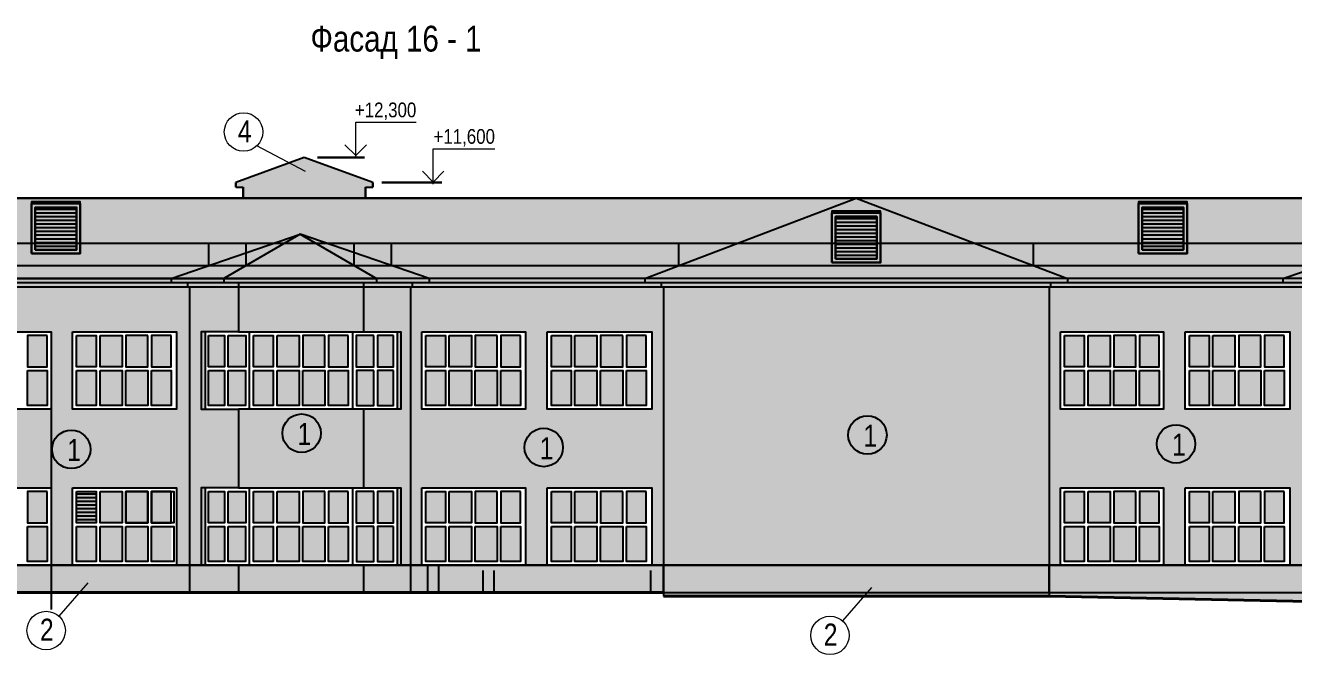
# Model space of a CAD drawing. Extents: x 69140 to 277481, y -99154 to 104141.
# Drawn here: x 133760 to 168188, y 46336 to 63408 of the extents above; entities that cross this region are included whole.
import ezdxf

# ---------------------------------------------------------------- set-up
doc = ezdxf.new("R2010")
doc.units = 0
for name, color, linetype in [('2D-чертеж - Общий', 7, 'Continuous'), ('Надписи', 7, 'Continuous'), ('Наружняя', 7, 'Continuous'), ('Окна', 7, 'Continuous'), ('Текст', 7, 'Continuous')]:
    doc.layers.add(name, color=color, linetype=linetype)
for name, color, linetype, lineweight in [('Text blocks_Ном_пера__1', 7, 'Continuous', 18), ('Вент.шахты_Ном_пера__1', 7, 'Continuous', 18), ('Детали основные (разрез)', 7, 'Continuous', 40), ('Перегородки', 7, 'Continuous', 30), ('Размеры', 250, 'Continuous', 13)]:
    doc.layers.add(name, color=color, linetype=linetype, lineweight=lineweight)
for name, color, linetype, lineweight, true_color in [('Заливка стены', 7, 'Continuous', 13, 0xffe4ad), ('Заливка цоколь', 7, 'Continuous', 13, 0x51565c), ('ШТРИХ-КРЫША', 7, 'Continuous', 13, 0xa46156)]:
    doc.layers.add(name, color=color, linetype=linetype, lineweight=lineweight, true_color=true_color)
doc.styles.add('Narrow', font='ARIALN.TTF')
doc.styles.add('Ариал', font='ARIAL.TTF', dxfattribs={"width": 0.8})
doc.styles.add('СГЕНЕРИР_СТИЛЬ_6', font='ARIALN.TTF')

# ---------------------------------------------------------------- blocks, each defined once
blk = doc.blocks.new('A$C17504B24')
at = {"ltscale": 20}
for p, q in [((-660, -50), (660, -50)), ((-560, -200), (560, -200)), ((-560, -300), (560, -300)), ((-560, -400), (560, -400)), ((-560, -500), (560, -500)), ((-560, -600), (560, -600)), ((-560, -700), (560, -700)), ((-560, -800), (560, -800)), ((-560, -900), (560, -900)), ((-560, -1000), (560, -1000)), ((-560, -1100), (560, -1100)), ((-560, -1300), (-560, -1200)), ((-560, -1200), (560, -1200))]:
    blk.add_line(p, q, dxfattribs=at)
at = {"linetype": 'Continuous'}
blk.add_lwpolyline([(-660, -50), (660, -50), (660, 0), (-660, 0)], close=True, dxfattribs=at)
at = {"layer": 'Перегородки', "linetype": 'Continuous'}
for points in [[(-660, -1400), (660, -1400), (660, -50), (-660, -50)], [(-560, -1300), (560, -1300), (560, -150), (-560, -150)]]:
    blk.add_lwpolyline(points, close=True, dxfattribs=at)
blk = doc.blocks.new('A$C04C544BD')
at = {"ltscale": 20}
for p, q in [((-660, -50), (660, -50)), ((-560, -200), (560, -200)), ((-560, -300), (560, -300)), ((-560, -400), (560, -400)), ((-560, -500), (560, -500)), ((-560, -600), (560, -600)), ((-560, -700), (560, -700)), ((-560, -800), (560, -800)), ((-560, -900), (560, -900)), ((-560, -1000), (560, -1000)), ((-560, -1100), (560, -1100)), ((-560, -1300), (-560, -1200)), ((-560, -1200), (560, -1200))]:
    blk.add_line(p, q, dxfattribs=at)
at = {"linetype": 'Continuous'}
blk.add_lwpolyline([(-660, -50), (660, -50), (660, 0), (-660, 0)], close=True, dxfattribs=at)
at = {"layer": 'Перегородки', "linetype": 'Continuous'}
for points in [[(-660, -1400), (660, -1400), (660, -50), (-660, -50)], [(-560, -1300), (560, -1300), (560, -150), (-560, -150)]]:
    blk.add_lwpolyline(points, close=True, dxfattribs=at)
blk = doc.blocks.new('A$C2D643053')
at = {"ltscale": 20}
for p, q in [((-660, -50), (660, -50)), ((-560, -200), (560, -200)), ((-560, -300), (560, -300)), ((-560, -400), (560, -400)), ((-560, -500), (560, -500)), ((-560, -600), (560, -600)), ((-560, -700), (560, -700)), ((-560, -800), (560, -800)), ((-560, -900), (560, -900)), ((-560, -1000), (560, -1000)), ((-560, -1100), (560, -1100)), ((-560, -1300), (-560, -1200)), ((-560, -1200), (560, -1200))]:
    blk.add_line(p, q, dxfattribs=at)
at = {"linetype": 'Continuous'}
blk.add_lwpolyline([(-660, -50), (660, -50), (660, 0), (-660, 0)], close=True, dxfattribs=at)
at = {"layer": 'Перегородки', "linetype": 'Continuous'}
for points in [[(-660, -1400), (660, -1400), (660, -50), (-660, -50)], [(-560, -1300), (560, -1300), (560, -150), (-560, -150)]]:
    blk.add_lwpolyline(points, close=True, dxfattribs=at)

msp = doc.modelspace()

# ---------------------------------------------------------------- hatches: boundary and pattern name
at = {"layer": '2D-чертеж - Общий', "linetype": 'Continuous', "lineweight": 0, "true_color": 0xb0b7bf}
for points in [[(133815.8, 54991.4), (134350.8, 54991.4), (134350.8, 54144.3), (133815.8, 54144.3)], [(135150.8, 54144.3), (135685.8, 54144.3), (135685.8, 54991.4), (135150.8, 54991.4)], [(135785.8, 54991.4), (136385.8, 54991.4), (136385.8, 54144.3), (135785.8, 54144.3)], [(136485.8, 54144.3), (137085.8, 54144.3), (137085.8, 54991.4), (136485.8, 54991.4)], [(137185.8, 54991.4), (137720.8, 54991.4), (137720.8, 54144.3), (137185.8, 54144.3)], [(139168, 54991.4), (138733, 54991.4), (138733, 54144.3), (139168, 54144.3)], [(139268, 54144.3), (139742.4, 54144.3), (139742.4, 54991.4), (139268, 54991.4)], [(139955.8, 54144.3), (140490.8, 54144.3), (140490.8, 54991.4), (139955.8, 54991.4)], [(140590.8, 54991.4), (141190.8, 54991.4), (141190.8, 54144.3), (140590.8, 54144.3)], [(141290.8, 54144.3), (141890.8, 54144.3), (141890.8, 54991.4), (141290.8, 54991.4)], [(141990.8, 54991.4), (142525.8, 54991.4), (142525.8, 54144.3), (141990.8, 54144.3)], [(143218, 54144.3), (142743.5, 54144.3), (142743.5, 54991.4), (143218, 54991.4)], [(143318, 54991.4), (143753, 54991.4), (143753, 54144.3), (143318, 54144.3)], [(144630.8, 54144.3), (145165.8, 54144.3), (145165.8, 54991.4), (144630.8, 54991.4)], [(145265.8, 54991.4), (145865.8, 54991.4), (145865.8, 54144.3), (145265.8, 54144.3)], [(145965.8, 54144.3), (146565.8, 54144.3), (146565.8, 54991.4), (145965.8, 54991.4)], [(146665.8, 54991.4), (147200.8, 54991.4), (147200.8, 54144.3), (146665.8, 54144.3)], [(148040.8, 54144.3), (148575.8, 54144.3), (148575.8, 54991.4), (148040.8, 54991.4)], [(148675.8, 54991.4), (149275.8, 54991.4), (149275.8, 54144.3), (148675.8, 54144.3)], [(149375.8, 54144.3), (149975.8, 54144.3), (149975.8, 54991.4), (149375.8, 54991.4)], [(150075.8, 54991.4), (150610.8, 54991.4), (150610.8, 54144.3), (150075.8, 54144.3)], [(161970.8, 54144.3), (162505.8, 54144.3), (162505.8, 54991.4), (161970.8, 54991.4)], [(162605.8, 54991.4), (163205.8, 54991.4), (163205.8, 54144.3), (162605.8, 54144.3)], [(163305.8, 54144.3), (163905.8, 54144.3), (163905.8, 54991.4), (163305.8, 54991.4)], [(164005.8, 54991.4), (164540.8, 54991.4), (164540.8, 54144.3), (164005.8, 54144.3)], [(165360.8, 54144.3), (165895.8, 54144.3), (165895.8, 54991.4), (165360.8, 54991.4)], [(165995.8, 54991.4), (166595.8, 54991.4), (166595.8, 54144.3), (165995.8, 54144.3)], [(166695.8, 54144.3), (167295.8, 54144.3), (167295.8, 54991.4), (166695.8, 54991.4)], [(167395.8, 54991.4), (167930.8, 54991.4), (167930.8, 54144.3), (167395.8, 54144.3)], [(134350.8, 54044.3), (133815.8, 54044.3), (133815.8, 53091.4), (134350.8, 53091.4)], [(135685.8, 53091.4), (135150.8, 53091.4), (135150.8, 54044.3), (135685.8, 54044.3)], [(136385.8, 54044.3), (135785.8, 54044.3), (135785.8, 53091.4), (136385.8, 53091.4)], [(137085.8, 53091.4), (136485.8, 53091.4), (136485.8, 54044.3), (137085.8, 54044.3)], [(137720.8, 54044.3), (137185.8, 54044.3), (137185.8, 53091.4), (137720.8, 53091.4)], [(138733, 54044.3), (139168, 54044.3), (139168, 53091.4), (138733, 53091.4)], [(139738.8, 53091.4), (139268, 53091.4), (139268, 54044.3), (139738.8, 54044.3)], [(140490.8, 53091.4), (139955.8, 53091.4), (139955.8, 54044.3), (140490.8, 54044.3)], [(141190.8, 54044.3), (140590.8, 54044.3), (140590.8, 53091.4), (141190.8, 53091.4)], [(141890.8, 53091.4), (141290.8, 53091.4), (141290.8, 54044.3), (141890.8, 54044.3)], [(142525.8, 54044.3), (141990.8, 54044.3), (141990.8, 53091.4), (142525.8, 53091.4)], [(142747.2, 53091.4), (143218, 53091.4), (143218, 54044.3), (142747.2, 54044.3)], [(143753, 54044.3), (143318, 54044.3), (143318, 53091.4), (143753, 53091.4)], [(145165.8, 53091.4), (144630.8, 53091.4), (144630.8, 54044.3), (145165.8, 54044.3)], [(145865.8, 54044.3), (145265.8, 54044.3), (145265.8, 53091.4), (145865.8, 53091.4)], [(146565.8, 53091.4), (145965.8, 53091.4), (145965.8, 54044.3), (146565.8, 54044.3)], [(147200.8, 54044.3), (146665.8, 54044.3), (146665.8, 53091.4), (147200.8, 53091.4)], [(148575.8, 53091.4), (148040.8, 53091.4), (148040.8, 54044.3), (148575.8, 54044.3)], [(149275.8, 54044.3), (148675.8, 54044.3), (148675.8, 53091.4), (149275.8, 53091.4)], [(149975.8, 53091.4), (149375.8, 53091.4), (149375.8, 54044.3), (149975.8, 54044.3)], [(150610.8, 54044.3), (150075.8, 54044.3), (150075.8, 53091.4), (150610.8, 53091.4)], [(162505.8, 53091.4), (161970.8, 53091.4), (161970.8, 54044.3), (162505.8, 54044.3)], [(163205.8, 54044.3), (162605.8, 54044.3), (162605.8, 53091.4), (163205.8, 53091.4)], [(163905.8, 53091.4), (163305.8, 53091.4), (163305.8, 54044.3), (163905.8, 54044.3)], [(164540.8, 54044.3), (164005.8, 54044.3), (164005.8, 53091.4), (164540.8, 53091.4)], [(165895.8, 53091.4), (165360.8, 53091.4), (165360.8, 54044.3), (165895.8, 54044.3)], [(166595.8, 54044.3), (165995.8, 54044.3), (165995.8, 53091.4), (166595.8, 53091.4)], [(167295.8, 53091.4), (166695.8, 53091.4), (166695.8, 54044.3), (167295.8, 54044.3)], [(167930.8, 54044.3), (167395.8, 54044.3), (167395.8, 53091.4), (167930.8, 53091.4)], [(133815.8, 50761.4), (134350.8, 50761.4), (134350.8, 49914.3), (133815.8, 49914.3)], [(135150.8, 49914.3), (135685.8, 49914.3), (135685.8, 50761.4), (135150.8, 50761.4)], [(135785.8, 50761.4), (136385.8, 50761.4), (136385.8, 49914.3), (135785.8, 49914.3)], [(136485.8, 49914.3), (137085.8, 49914.3), (137085.8, 50761.4), (136485.8, 50761.4)], [(137185.8, 50761.4), (137720.8, 50761.4), (137720.8, 49914.3), (137185.8, 49914.3)], [(139168, 50761.4), (138733, 50761.4), (138733, 49914.3), (139168, 49914.3)], [(139268, 49914.3), (139742.4, 49914.3), (139742.4, 50761.4), (139268, 50761.4)], [(139955.8, 49914.3), (140490.8, 49914.3), (140490.8, 50761.4), (139955.8, 50761.4)], [(140590.8, 50761.4), (141190.8, 50761.4), (141190.8, 49914.3), (140590.8, 49914.3)], [(141290.8, 49914.3), (141890.8, 49914.3), (141890.8, 50761.4), (141290.8, 50761.4)], [(141990.8, 50761.4), (142525.8, 50761.4), (142525.8, 49914.3), (141990.8, 49914.3)], [(143218, 49914.3), (142743.5, 49914.3), (142743.5, 50761.4), (143218, 50761.4)], [(143318, 50761.4), (143753, 50761.4), (143753, 49914.3), (143318, 49914.3)], [(144630.8, 49914.3), (145165.8, 49914.3), (145165.8, 50761.4), (144630.8, 50761.4)], [(145265.8, 50761.4), (145865.8, 50761.4), (145865.8, 49914.3), (145265.8, 49914.3)], [(145965.8, 49914.3), (146565.8, 49914.3), (146565.8, 50761.4), (145965.8, 50761.4)], [(146665.8, 50761.4), (147200.8, 50761.4), (147200.8, 49914.3), (146665.8, 49914.3)], [(148040.8, 49914.3), (148575.8, 49914.3), (148575.8, 50761.4), (148040.8, 50761.4)], [(148675.8, 50761.4), (149275.8, 50761.4), (149275.8, 49914.3), (148675.8, 49914.3)], [(149375.8, 49914.3), (149975.8, 49914.3), (149975.8, 50761.4), (149375.8, 50761.4)], [(150075.8, 50761.4), (150610.8, 50761.4), (150610.8, 49914.3), (150075.8, 49914.3)], [(161970.8, 49914.3), (162505.8, 49914.3), (162505.8, 50761.4), (161970.8, 50761.4)], [(162605.8, 50761.4), (163205.8, 50761.4), (163205.8, 49914.3), (162605.8, 49914.3)], [(163305.8, 49914.3), (163905.8, 49914.3), (163905.8, 50761.4), (163305.8, 50761.4)], [(164005.8, 50761.4), (164540.8, 50761.4), (164540.8, 49914.3), (164005.8, 49914.3)], [(165360.8, 49914.3), (165895.8, 49914.3), (165895.8, 50761.4), (165360.8, 50761.4)], [(165995.8, 50761.4), (166595.8, 50761.4), (166595.8, 49914.3), (165995.8, 49914.3)], [(166695.8, 49914.3), (167295.8, 49914.3), (167295.8, 50761.4), (166695.8, 50761.4)], [(167395.8, 50761.4), (167930.8, 50761.4), (167930.8, 49914.3), (167395.8, 49914.3)], [(134350.8, 49814.3), (133815.8, 49814.3), (133815.8, 48861.4), (134350.8, 48861.4)], [(135685.8, 48861.4), (135150.8, 48861.4), (135150.8, 49814.3), (135685.8, 49814.3)], [(136385.8, 49814.3), (135785.8, 49814.3), (135785.8, 48861.4), (136385.8, 48861.4)], [(137085.8, 48861.4), (136485.8, 48861.4), (136485.8, 49814.3), (137085.8, 49814.3)], [(137720.8, 49814.3), (137185.8, 49814.3), (137185.8, 48861.4), (137720.8, 48861.4)], [(138733, 49814.3), (139168, 49814.3), (139168, 48861.4), (138733, 48861.4)], [(139738.8, 48861.4), (139268, 48861.4), (139268, 49814.3), (139738.8, 49814.3)], [(140490.8, 48861.4), (139955.8, 48861.4), (139955.8, 49814.3), (140490.8, 49814.3)], [(141190.8, 49814.3), (140590.8, 49814.3), (140590.8, 48861.4), (141190.8, 48861.4)], [(141890.8, 48861.4), (141290.8, 48861.4), (141290.8, 49814.3), (141890.8, 49814.3)], [(142525.8, 49814.3), (141990.8, 49814.3), (141990.8, 48861.4), (142525.8, 48861.4)], [(142747.2, 48861.4), (143218, 48861.4), (143218, 49814.3), (142747.2, 49814.3)], [(143753, 49814.3), (143318, 49814.3), (143318, 48861.4), (143753, 48861.4)], [(145165.8, 48861.4), (144630.8, 48861.4), (144630.8, 49814.3), (145165.8, 49814.3)], [(145865.8, 49814.3), (145265.8, 49814.3), (145265.8, 48861.4), (145865.8, 48861.4)], [(146565.8, 48861.4), (145965.8, 48861.4), (145965.8, 49814.3), (146565.8, 49814.3)], [(147200.8, 49814.3), (146665.8, 49814.3), (146665.8, 48861.4), (147200.8, 48861.4)], [(148575.8, 48861.4), (148040.8, 48861.4), (148040.8, 49814.3), (148575.8, 49814.3)], [(149275.8, 49814.3), (148675.8, 49814.3), (148675.8, 48861.4), (149275.8, 48861.4)], [(149975.8, 48861.4), (149375.8, 48861.4), (149375.8, 49814.3), (149975.8, 49814.3)], [(150610.8, 49814.3), (150075.8, 49814.3), (150075.8, 48861.4), (150610.8, 48861.4)], [(162505.8, 48861.4), (161970.8, 48861.4), (161970.8, 49814.3), (162505.8, 49814.3)], [(163205.8, 49814.3), (162605.8, 49814.3), (162605.8, 48861.4), (163205.8, 48861.4)], [(163905.8, 48861.4), (163305.8, 48861.4), (163305.8, 49814.3), (163905.8, 49814.3)], [(164540.8, 49814.3), (164005.8, 49814.3), (164005.8, 48861.4), (164540.8, 48861.4)], [(165895.8, 48861.4), (165360.8, 48861.4), (165360.8, 49814.3), (165895.8, 49814.3)], [(166595.8, 49814.3), (165995.8, 49814.3), (165995.8, 48861.4), (166595.8, 48861.4)], [(167295.8, 48861.4), (166695.8, 48861.4), (166695.8, 49814.3), (167295.8, 49814.3)], [(167930.8, 49814.3), (167395.8, 49814.3), (167395.8, 48861.4), (167930.8, 48861.4)]]:
    msp.add_hatch(color=9, dxfattribs=at).paths.add_polyline_path(points)
at = {"layer": 'Заливка стены', "linetype": 'Continuous', "lineweight": 0}
h = msp.add_hatch(color=256, dxfattribs=at)
h.paths.add_polyline_path([(101158, 56421.4), (101158, 52951.4), (101158, 52851.4), (101158, 52681.4), (102338, 52681.4), (102338, 52851.4), (102238, 52851.4), (102238, 52951.4), (102818, 52951.4), (102818, 52851.4), (102718, 52851.4), (102718, 50349.6), (104188, 50349.6), (104338, 50349.6), (104338, 50199.6), (104188, 50199.6), (104188, 48581.4), (104878, 48581.4), (144676, 48581.4), (144676, 48621.4), (150726, 48621.4), (150726, 48581.4), (194488, 48581.4), (194488, 48761.4), (194488, 56261.4), (194608, 56261.4), (194608, 56381.4), (194488, 56381.4), (194488, 56421.4), (194488, 59421.4), (195188, 59421.4), (195188, 59901.4), (194488, 59901.4), (181168, 59901.4), (181168, 59781.4), (181288, 59781.4), (181288, 56401.4), (107988, 56441.4)])
h.paths.add_polyline_path([(104288, 52991.4), (101498, 52991.4), (101498, 55091.4), (104288, 55091.4)], flags=16)
h.paths.add_polyline_path([(104878, 50861.4), (107678, 50861.4), (107678, 48761.4), (104878, 48761.4)], flags=16)
h.paths.add_polyline_path([(107678, 52991.4), (104878, 52991.4), (104878, 55091.4), (107678, 55091.4)], flags=16)
h.paths.add_polyline_path([(113614.7, 52991.4), (108401.2, 52991.4), (108401.2, 55091.4), (113614.7, 55091.4)], flags=16)
h.paths.add_polyline_path([(113714.7, 48761.4), (108301.2, 48761.4), (108301.2, 50861.4), (113714.7, 50861.4)], flags=16)
h.paths.add_polyline_path([(117148, 52991.4), (114348, 52991.4), (114348, 55091.4), (117148, 55091.4)], flags=16)
h.paths.add_polyline_path([(117148, 48761.4), (114348, 48761.4), (114348, 50861.4), (117148, 50861.4)], flags=16)
h.paths.add_polyline_path([(117758, 48761.4), (117758, 50861.4), (120578, 50861.4), (120578, 48761.4)], flags=16)
h.paths.add_polyline_path([(117758, 52991.4), (117758, 55091.4), (120578, 55091.4), (120578, 52991.4)], flags=16)
h.paths.add_polyline_path([(134458, 48761.4), (131668, 48761.4), (131668, 50861.4), (134458, 50861.4)], flags=16)
h.paths.add_polyline_path([(134458, 52991.4), (131668, 52991.4), (131668, 55091.4), (134458, 55091.4)], flags=16)
h.paths.add_polyline_path([(135038, 52991.4), (135038, 55091.4), (137858, 55091.4), (137858, 52991.4)], flags=16)
h.paths.add_polyline_path([(135038, 48761.4), (135038, 50861.4), (137858, 50861.4), (137858, 48761.4)], flags=16)
h.paths.add_polyline_path([(138636.2, 48761.4), (138636.2, 50861.4), (143849.7, 50861.4), (143849.7, 48761.4)], flags=16)
h.paths.add_polyline_path([(143849.7, 52991.4), (138636.2, 52991.4), (138636.2, 55091.4), (143849.7, 55091.4)], flags=16)
h.paths.add_polyline_path([(144518, 48761.4), (144518, 50861.4), (147338, 50861.4), (147338, 48761.4)], flags=16)
h.paths.add_polyline_path([(144518, 52991.4), (144518, 55091.4), (147338, 55091.4), (147338, 52991.4)], flags=16)
h.paths.add_polyline_path([(147928, 55091.4), (150768, 55091.4), (150768, 52991.4), (147928, 52991.4)], flags=16)
h.paths.add_polyline_path([(147928, 50861.4), (150768, 50861.4), (150768, 48761.4), (147928, 48761.4)], flags=16)
h.paths.add_polyline_path([(161858, 55091.4), (164658, 55091.4), (164658, 52991.4), (161858, 52991.4)], flags=16)
h.paths.add_polyline_path([(161858, 50861.4), (164658, 50861.4), (164658, 48761.4), (161858, 48761.4)], flags=16)
h.paths.add_polyline_path([(168088, 52991.4), (165248, 52991.4), (165248, 55091.4), (168088, 55091.4)], flags=16)
h.paths.add_polyline_path([(165248, 50861.4), (168088, 50861.4), (168088, 48761.4), (165248, 48761.4)], flags=16)
h.paths.add_polyline_path([(168796.2, 48761.4), (168796.2, 50861.4), (174009.7, 50861.4), (174009.7, 48761.4)], flags=16)
h.paths.add_polyline_path([(168796.2, 55091.4), (174009.7, 55091.4), (174009.7, 52991.4), (168796.2, 52991.4)], flags=16)
h.paths.add_polyline_path([(174718, 52991.4), (174718, 55091.4), (177488, 55091.4), (177488, 52991.4)], flags=16)
h.paths.add_polyline_path([(174718, 50861.4), (177488, 50861.4), (177488, 48761.4), (174718, 48761.4)], flags=16)
h.paths.add_polyline_path([(181388, 55091.4), (183538, 55091.4), (183538, 52991.4), (181388, 52991.4)], flags=16)
h.paths.add_polyline_path([(183538, 48761.4), (181388, 48761.4), (181388, 50861.4), (183538, 50861.4)], flags=16)
h.paths.add_polyline_path([(186878, 56321.4), (187778, 56321.4)], flags=16)
h.paths.add_polyline_path([(193478, 49701.4), (192068, 49701.4), (192068, 50861.4), (193478, 50861.4)], flags=16)
h.paths.add_polyline_path([(193478, 53921.4), (192068, 53921.4), (192068, 55091.4), (193478, 55091.4)], flags=16)
at = {"layer": 'Заливка стены', "linetype": 'Continuous'}
msp.add_hatch(color=256, dxfattribs=at).paths.add_polyline_path([(143188.7, 59121.4), (143188.7, 59021.4), (139468.7, 59021.4), (139468.7, 59141.4), (141328.7, 59821.4), (143188.7, 59141.4)], flags=0)
at = {"layer": 'Заливка стены'}
h = msp.add_hatch(color=256, dxfattribs=at)
h.dxf.hatch_style = 1
h.paths.add_polyline_path([(142988.7, 59021.4), (139668.7, 59021.4), (139668.7, 58721.4), (142988.7, 58721.4)])
at = {"layer": 'Заливка цоколь', "lineweight": 25, "ltscale": 20}
h = msp.add_hatch(color=256, dxfattribs=at)
h.paths.add_polyline_path([(142938, 48761.4), (142913, 48761.4), (139548, 48761.4), (139548, 48021.4), (142938, 48021.4)])
h.paths.add_polyline_path([(144218, 48761.4), (142938, 48761.4), (142938, 48021.4), (144218, 48021.4)])
h.paths.add_polyline_path([(139548, 48761.4), (138636.2, 48761.4), (138536.2, 48761.4), (138218, 48761.4), (138218, 48021.4), (139548, 48021.4)])
h.paths.add_polyline_path([(138218, 48761.4), (134458, 48761.4), (134458, 48021.4), (138218, 48021.4)])
h.paths.add_polyline_path([(134458, 48761.4), (131668, 48761.4), (131348, 48761.4), (131348, 48021.4), (134458, 48021.4)])
h.paths.add_polyline_path([(131348, 48761.4), (120898, 48761.4), (120898, 47981.4), (131348, 47981.4)])
h.paths.add_polyline_path([(120898, 48761.4), (105576, 48761.4), (105576, 48060.3), (104188, 48060.3), (104188, 47921.4), (108733.7, 47921.4), (120898, 47981.4)])
h.paths.add_polyline_path([(105576, 48761.4), (104878, 48761.4), (104188, 48761.4), (104188, 48060.3), (105576, 48060.3)])
at = {"layer": 'Заливка цоколь', "linetype": 'Continuous', "lineweight": 0}
msp.add_hatch(color=256, dxfattribs=at).paths.add_polyline_path([(104188, 48581.4), (104188, 47899), (131348, 47981.4), (131348, 48021.4), (151078, 48021.4), (151078, 47921.4), (161548, 47921.4), (181288, 47518.7), (194488, 47498.7), (194488, 48581.4), (150726, 48581.4), (150726, 48621.4), (144676, 48621.4), (144676, 48581.4)])
at = {"layer": 'Заливка цоколь', "lineweight": 25, "ltscale": 20}
for points in [[(144218, 48021.4), (151078, 48021.4), (151078, 48761.4), (144218, 48761.4)], [(161548, 48761.4), (151078, 48761.4), (151078, 48021.4), (161548, 48021.4)], [(178608, 48761.4), (161548, 48761.4), (161548, 48021.4), (178608, 48021.4)]]:
    msp.add_hatch(color=256, dxfattribs=at).paths.add_polyline_path(points)
at = {"layer": 'ШТРИХ-КРЫША', "ltscale": 100}
for points in [[(181288, 58721.4), (181288, 58421.4), (178218, 58421.4), (178218, 56421.4), (131848, 56421.4), (131848, 56541.4), (126123, 58721.4)], [(143288, 56421.4), (90138, 56421.4), (90138, 56541.4), (143288, 56541.4)]]:
    msp.add_hatch(color=256, dxfattribs=at).paths.add_polyline_path(points)

# ---------------------------------------------------------------- linework, layer by layer
at = {"ltscale": 20}
for p, q in [((178218, 57491.4), (100733.2, 57491.4)), ((138738.8, 56891.4), (138738.8, 57491.4)), ((139751.7, 56891.4), (139751.7, 57491.4)), ((142684.2, 56891.4), (142684.2, 57491.4)), ((143697.1, 56891.4), (143697.1, 57491.4)), ((151498.7, 56891.4), (151498.7, 57491.4)), ((161127.2, 56891.4), (161127.2, 57491.4)), ((100733.2, 56891.4), (178218, 56891.4)), ((134458, 52991.4), (134458, 47557))]:
    msp.add_line(p, q, dxfattribs=at)
at = {"layer": 'Вент.шахты_Ном_пера__1', "linetype": 'Continuous'}
for points in [[(141363.7, 59446.5), (140044, 60140.5)], [(135455.3, 48287.2), (134667.2, 47383.2)], [(156731.7, 48154.7), (155943.5, 47250.7)]]:
    msp.add_lwpolyline(points, dxfattribs=at)
for centre in [(139681.7, 60515.4), (134324.6, 46990.2), (155600.9, 46857.7)]:
    msp.add_circle(centre, 521.4, dxfattribs=at)
at = {"layer": 'Детали основные (разрез)', "linetype": 'Continuous'}
for p, q in [((151078, 48021.4), (131348, 48021.4)), ((161548, 47921.4), (151078, 47921.4)), ((181288, 47518.7), (161548, 47921.4))]:
    msp.add_line(p, q, dxfattribs=at)
at = {"layer": 'Заливка цоколь', "lineweight": 25, "ltscale": 20}
msp.add_line((151078, 48761.4), (161548, 48761.4), dxfattribs=at)
for points in [[(144218, 48021.4), (151078, 48021.4), (151078, 48761.4), (144218, 48761.4)], [(161548, 48761.4), (151078, 48761.4), (151078, 48021.4), (161548, 48021.4)], [(178608, 48761.4), (161548, 48761.4), (161548, 48021.4), (178608, 48021.4)]]:
    msp.add_lwpolyline(points, close=True, dxfattribs=at)
at = {"layer": 'Наружняя', "linetype": 'Continuous'}
for p, q in [((141328.7, 59821.4), (139468.7, 59141.4)), ((143188.7, 59141.4), (141328.7, 59821.4)), ((181288, 58721.4), (95898, 58721.4)), ((150578, 56541.4), (156313, 58721.4)), ((156313, 58721.4), (162048, 56541.4)), ((137718, 56541.4), (141218, 57741.4)), ((141218, 57741.4), (139148, 56541.4)), ((141218, 57741.4), (143288, 56541.4)), ((144718, 56541.4), (141218, 57741.4)), ((167898, 56541.4), (171408, 57741.4)), ((177718, 56541.4), (90138, 56541.4)), ((137718, 56541.4), (137718, 56421.4)), ((139148, 56541.4), (139148, 56421.4)), ((143288, 56541.4), (143288, 56421.4)), ((144718, 56541.4), (144718, 56421.4)), ((150578, 56541.4), (150578, 56421.4)), ((162048, 56541.4), (162048, 56421.4)), ((167898, 56541.4), (167898, 56421.4)), ((177232, 56301.4), (90588, 56301.4)), ((138168, 56301.4), (138168, 56421.4)), ((138218, 56301.4), (138218, 48021.4)), ((139548, 56421.4), (139548, 55091.4)), ((142938, 56421.4), (142938, 55091.4)), ((144218, 56301.4), (144218, 48021.4)), ((144268, 56301.4), (144268, 56421.4)), ((151028, 56301.4), (151028, 56421.4)), ((151078, 56301.4), (151078, 47921.4)), ((161548, 56301.4), (161548, 47921.4)), ((161598, 56301.4), (161598, 56421.4)), ((139548, 52991.4), (139548, 50861.4)), ((142938, 52991.4), (142938, 50861.4)), ((104188, 48761.4), (144676, 48761.4)), ((139548, 48761.4), (139548, 48021.4)), ((139548, 48761.4), (142938, 48761.4)), ((142938, 48761.4), (142938, 48021.4)), ((144676, 48761.4), (144676, 48021.4)), ((144676, 48761.4), (150726, 48761.4)), ((144976, 48761.4), (144976, 48021.4)), ((146176, 48621.4), (146176, 48021.4)), ((146476, 48621.4), (146476, 48021.4)), ((150726, 48761.4), (194488, 48761.4)), ((150726, 48621.4), (150726, 48021.4)), ((150726, 48021.4), (150644.6, 48021.4))]:
    msp.add_line(p, q, dxfattribs=at)
at = {"layer": 'Наружняя', "ltscale": 20}
for p, q in [((139468.7, 59021.4), (139668.7, 59021.4)), ((142988.7, 59021.4), (143188.7, 59021.4))]:
    msp.add_line(p, q, dxfattribs=at)
at = {"layer": 'Наружняя', "ltscale": 100}
msp.add_lwpolyline([(156313, 58721.4), (181288, 58721.4), (181288, 58421.4), (178218, 58421.4), (178218, 56421.4), (131848, 56421.4), (131848, 56541.4), (126123, 58721.4), (181288, 58721.4)], dxfattribs=at)
msp.add_lwpolyline([(143288, 56421.4), (90138, 56421.4), (90138, 56541.4), (143288, 56541.4)], close=True, dxfattribs=at)
at = {"layer": 'Наружняя', "linetype": 'Continuous', "flags": 128}
for points in [[(131668, 55091.4), (134458, 55091.4), (134458, 52991.4), (131668, 52991.4)], [(135038, 55091.4), (137858, 55091.4), (137858, 52991.4), (135038, 52991.4)], [(139843, 55091.4), (142643, 55091.4), (142643, 52991.4), (139843, 52991.4)], [(144518, 55091.4), (147338, 55091.4), (147338, 52991.4), (144518, 52991.4)], [(147928, 55091.4), (150768, 55091.4), (150768, 52991.4), (147928, 52991.4)], [(161858, 55091.4), (164658, 55091.4), (164658, 52991.4), (161858, 52991.4)], [(165248, 55091.4), (168088, 55091.4), (168088, 52991.4), (165248, 52991.4)], [(131668, 50861.4), (134458, 50861.4), (134458, 48761.4), (131668, 48761.4)], [(135038, 50861.4), (137858, 50861.4), (137858, 48761.4), (135038, 48761.4)], [(135038, 50861.4), (137858, 50861.4), (137858, 48761.4), (135038, 48761.4)], [(139843, 50861.4), (142643, 50861.4), (142643, 48761.4), (139843, 48761.4)], [(144518, 50861.4), (147338, 50861.4), (147338, 48761.4), (144518, 48761.4)], [(147928, 50861.4), (150768, 50861.4), (150768, 48761.4), (147928, 48761.4)], [(161858, 50861.4), (164658, 50861.4), (164658, 48761.4), (161858, 48761.4)], [(165248, 50861.4), (168088, 50861.4), (168088, 48761.4), (165248, 48761.4)]]:
    msp.add_lwpolyline(points, close=True, dxfattribs=at)
for points in [[(139548, 55091.4), (138536.2, 55091.4), (138536.2, 52991.4), (139548, 52991.4)], [(139573, 55091.4), (138636.2, 55091.4), (138636.2, 52991.4), (139573, 52991.4)], [(139548, 55091.4), (142938, 55091.4)], [(142913, 55091.4), (143849.7, 55091.4), (143849.7, 52991.4), (142913, 52991.4)], [(142938, 55091.4), (143949.7, 55091.4), (143949.7, 52991.4), (142938, 52991.4)], [(142938, 52991.4), (139548, 52991.4)], [(139548, 50861.4), (138536.2, 50861.4), (138536.2, 48761.4), (139548, 48761.4)], [(139573, 50861.4), (138636.2, 50861.4), (138636.2, 48761.4), (139573, 48761.4)], [(139548, 50861.4), (142938, 50861.4)], [(142913, 50861.4), (143849.7, 50861.4), (143849.7, 48761.4), (142913, 48761.4)], [(142938, 50861.4), (143949.7, 50861.4), (143949.7, 48761.4), (142938, 48761.4)], [(142938, 48761.4), (139548, 48761.4)]]:
    msp.add_lwpolyline(points, dxfattribs=at)
at = {"layer": 'Окна', "linetype": 'Continuous'}
msp.add_line((178218, 56421.4), (90138, 56421.4), dxfattribs=at)
at = {"layer": 'Окна', "ltscale": 20}
for p, q in [((135685.8, 50689.3), (135150.8, 50689.3)), ((135685.8, 50589.3), (135150.8, 50589.3)), ((135685.8, 50489.3), (135150.8, 50489.3)), ((135685.8, 50389.3), (135150.8, 50389.3)), ((135685.8, 50289.3), (135150.8, 50289.3)), ((135685.8, 50189.3), (135150.8, 50189.3)), ((135685.8, 50089.3), (135150.8, 50089.3)), ((135685.8, 49989.3), (135150.8, 49989.3))]:
    msp.add_line(p, q, dxfattribs=at)
at = {"layer": 'Окна', "lineweight": 25, "ltscale": 20}
msp.add_line((194488, 48761.4), (104188, 48761.4), dxfattribs=at)
at = {"layer": 'Окна', "linetype": 'Continuous', "flags": 128}
for points in [[(134350.8, 54991.4), (133815.8, 54991.4), (133815.8, 54144.3), (134350.8, 54144.3)], [(135150.8, 54991.4), (135685.8, 54991.4), (135685.8, 54144.3), (135150.8, 54144.3)], [(135785.8, 54991.4), (136385.8, 54991.4), (136385.8, 54144.3), (135785.8, 54144.3)], [(137085.8, 54991.4), (136485.8, 54991.4), (136485.8, 54144.3), (137085.8, 54144.3)], [(137720.8, 54991.4), (137185.8, 54991.4), (137185.8, 54144.3), (137720.8, 54144.3)], [(138733, 54991.4), (139168, 54991.4), (139168, 54144.3), (138733, 54144.3)], [(139268, 54991.4), (139742.4, 54991.4), (139742.4, 54144.3), (139268, 54144.3)], [(139955.8, 54991.4), (140490.8, 54991.4), (140490.8, 54144.3), (139955.8, 54144.3)], [(140590.8, 54991.4), (141190.8, 54991.4), (141190.8, 54144.3), (140590.8, 54144.3)], [(141890.8, 54991.4), (141290.8, 54991.4), (141290.8, 54144.3), (141890.8, 54144.3)], [(142525.8, 54991.4), (141990.8, 54991.4), (141990.8, 54144.3), (142525.8, 54144.3)], [(143218, 54991.4), (142743.5, 54991.4), (142743.5, 54144.3), (143218, 54144.3)], [(143753, 54991.4), (143318, 54991.4), (143318, 54144.3), (143753, 54144.3)], [(144630.8, 54991.4), (145165.8, 54991.4), (145165.8, 54144.3), (144630.8, 54144.3)], [(145265.8, 54991.4), (145865.8, 54991.4), (145865.8, 54144.3), (145265.8, 54144.3)], [(146565.8, 54991.4), (145965.8, 54991.4), (145965.8, 54144.3), (146565.8, 54144.3)], [(147200.8, 54991.4), (146665.8, 54991.4), (146665.8, 54144.3), (147200.8, 54144.3)], [(148040.8, 54991.4), (148575.8, 54991.4), (148575.8, 54144.3), (148040.8, 54144.3)], [(148675.8, 54991.4), (149275.8, 54991.4), (149275.8, 54144.3), (148675.8, 54144.3)], [(149975.8, 54991.4), (149375.8, 54991.4), (149375.8, 54144.3), (149975.8, 54144.3)], [(150610.8, 54991.4), (150075.8, 54991.4), (150075.8, 54144.3), (150610.8, 54144.3)], [(161970.8, 54991.4), (162505.8, 54991.4), (162505.8, 54144.3), (161970.8, 54144.3)], [(162605.8, 54991.4), (163205.8, 54991.4), (163205.8, 54144.3), (162605.8, 54144.3)], [(163905.8, 54991.4), (163305.8, 54991.4), (163305.8, 54144.3), (163905.8, 54144.3)], [(164540.8, 54991.4), (164005.8, 54991.4), (164005.8, 54144.3), (164540.8, 54144.3)], [(165360.8, 54991.4), (165895.8, 54991.4), (165895.8, 54144.3), (165360.8, 54144.3)], [(165995.8, 54991.4), (166595.8, 54991.4), (166595.8, 54144.3), (165995.8, 54144.3)], [(167295.8, 54991.4), (166695.8, 54991.4), (166695.8, 54144.3), (167295.8, 54144.3)], [(167930.8, 54991.4), (167395.8, 54991.4), (167395.8, 54144.3), (167930.8, 54144.3)], [(133815.8, 54044.3), (134350.8, 54044.3), (134350.8, 53091.4), (133815.8, 53091.4)], [(135150.8, 54044.3), (135685.8, 54044.3), (135685.8, 53091.4), (135150.8, 53091.4)], [(135785.8, 54044.3), (136385.8, 54044.3), (136385.8, 53091.4), (135785.8, 53091.4)], [(135785.8, 54044.3), (136385.8, 54044.3), (136385.8, 53091.4), (135785.8, 53091.4)], [(136485.8, 54044.3), (137085.8, 54044.3), (137085.8, 53091.4), (136485.8, 53091.4)], [(137185.8, 54044.3), (137720.8, 54044.3), (137720.8, 53091.4), (137185.8, 53091.4)], [(138733, 54044.3), (139168, 54044.3), (139168, 53091.4), (138733, 53091.4)], [(139268, 54044.3), (139738.8, 54044.3), (139738.8, 53091.4), (139268, 53091.4)], [(139955.8, 54044.3), (140490.8, 54044.3), (140490.8, 53091.4), (139955.8, 53091.4)], [(140590.8, 54044.3), (141190.8, 54044.3), (141190.8, 53091.4), (140590.8, 53091.4)], [(141290.8, 54044.3), (141890.8, 54044.3), (141890.8, 53091.4), (141290.8, 53091.4)], [(141990.8, 54044.3), (142525.8, 54044.3), (142525.8, 53091.4), (141990.8, 53091.4)], [(143218, 54044.3), (142747.2, 54044.3), (142747.2, 53091.4), (143218, 53091.4)], [(143753, 54044.3), (143318, 54044.3), (143318, 53091.4), (143753, 53091.4)], [(144630.8, 54044.3), (145165.8, 54044.3), (145165.8, 53091.4), (144630.8, 53091.4)], [(145265.8, 54044.3), (145865.8, 54044.3), (145865.8, 53091.4), (145265.8, 53091.4)], [(145965.8, 54044.3), (146565.8, 54044.3), (146565.8, 53091.4), (145965.8, 53091.4)], [(146665.8, 54044.3), (147200.8, 54044.3), (147200.8, 53091.4), (146665.8, 53091.4)], [(148040.8, 54044.3), (148575.8, 54044.3), (148575.8, 53091.4), (148040.8, 53091.4)], [(148675.8, 54044.3), (149275.8, 54044.3), (149275.8, 53091.4), (148675.8, 53091.4)], [(149375.8, 54044.3), (149975.8, 54044.3), (149975.8, 53091.4), (149375.8, 53091.4)], [(150075.8, 54044.3), (150610.8, 54044.3), (150610.8, 53091.4), (150075.8, 53091.4)], [(161970.8, 54044.3), (162505.8, 54044.3), (162505.8, 53091.4), (161970.8, 53091.4)], [(162605.8, 54044.3), (163205.8, 54044.3), (163205.8, 53091.4), (162605.8, 53091.4)], [(163305.8, 54044.3), (163905.8, 54044.3), (163905.8, 53091.4), (163305.8, 53091.4)], [(164005.8, 54044.3), (164540.8, 54044.3), (164540.8, 53091.4), (164005.8, 53091.4)], [(165360.8, 54044.3), (165895.8, 54044.3), (165895.8, 53091.4), (165360.8, 53091.4)], [(165995.8, 54044.3), (166595.8, 54044.3), (166595.8, 53091.4), (165995.8, 53091.4)], [(166695.8, 54044.3), (167295.8, 54044.3), (167295.8, 53091.4), (166695.8, 53091.4)], [(167395.8, 54044.3), (167930.8, 54044.3), (167930.8, 53091.4), (167395.8, 53091.4)], [(134350.8, 50761.4), (133815.8, 50761.4), (133815.8, 49914.3), (134350.8, 49914.3)], [(135150.8, 50761.4), (135685.8, 50761.4), (135685.8, 49914.3), (135150.8, 49914.3)], [(135785.8, 50761.4), (136385.8, 50761.4), (136385.8, 49914.3), (135785.8, 49914.3)], [(137085.8, 50761.4), (136485.8, 50761.4), (136485.8, 49914.3), (137085.8, 49914.3)], [(136485.8, 50761.4), (137085.8, 50761.4), (137085.8, 49914.3), (136485.8, 49914.3)], [(137720.8, 50761.4), (137185.8, 50761.4), (137185.8, 49914.3), (137720.8, 49914.3)], [(137185.8, 50761.4), (137785.8, 50761.4), (137785.8, 49914.3), (137185.8, 49914.3)], [(138733, 50761.4), (139168, 50761.4), (139168, 49914.3), (138733, 49914.3)], [(139268, 50761.4), (139742.4, 50761.4), (139742.4, 49914.3), (139268, 49914.3)], [(139955.8, 50761.4), (140490.8, 50761.4), (140490.8, 49914.3), (139955.8, 49914.3)], [(140590.8, 50761.4), (141190.8, 50761.4), (141190.8, 49914.3), (140590.8, 49914.3)], [(141890.8, 50761.4), (141290.8, 50761.4), (141290.8, 49914.3), (141890.8, 49914.3)], [(142525.8, 50761.4), (141990.8, 50761.4), (141990.8, 49914.3), (142525.8, 49914.3)], [(143218, 50761.4), (142743.5, 50761.4), (142743.5, 49914.3), (143218, 49914.3)], [(143753, 50761.4), (143318, 50761.4), (143318, 49914.3), (143753, 49914.3)], [(144630.8, 50761.4), (145165.8, 50761.4), (145165.8, 49914.3), (144630.8, 49914.3)], [(145265.8, 50761.4), (145865.8, 50761.4), (145865.8, 49914.3), (145265.8, 49914.3)], [(146565.8, 50761.4), (145965.8, 50761.4), (145965.8, 49914.3), (146565.8, 49914.3)], [(147200.8, 50761.4), (146665.8, 50761.4), (146665.8, 49914.3), (147200.8, 49914.3)], [(148040.8, 50761.4), (148575.8, 50761.4), (148575.8, 49914.3), (148040.8, 49914.3)], [(148675.8, 50761.4), (149275.8, 50761.4), (149275.8, 49914.3), (148675.8, 49914.3)], [(149975.8, 50761.4), (149375.8, 50761.4), (149375.8, 49914.3), (149975.8, 49914.3)], [(150610.8, 50761.4), (150075.8, 50761.4), (150075.8, 49914.3), (150610.8, 49914.3)], [(161970.8, 50761.4), (162505.8, 50761.4), (162505.8, 49914.3), (161970.8, 49914.3)], [(162605.8, 50761.4), (163205.8, 50761.4), (163205.8, 49914.3), (162605.8, 49914.3)], [(163905.8, 50761.4), (163305.8, 50761.4), (163305.8, 49914.3), (163905.8, 49914.3)], [(164540.8, 50761.4), (164005.8, 50761.4), (164005.8, 49914.3), (164540.8, 49914.3)], [(165360.8, 50761.4), (165895.8, 50761.4), (165895.8, 49914.3), (165360.8, 49914.3)], [(165995.8, 50761.4), (166595.8, 50761.4), (166595.8, 49914.3), (165995.8, 49914.3)], [(167295.8, 50761.4), (166695.8, 50761.4), (166695.8, 49914.3), (167295.8, 49914.3)], [(167930.8, 50761.4), (167395.8, 50761.4), (167395.8, 49914.3), (167930.8, 49914.3)], [(133815.8, 49814.3), (134350.8, 49814.3), (134350.8, 48861.4), (133815.8, 48861.4)], [(135150.8, 49814.3), (135685.8, 49814.3), (135685.8, 48861.4), (135150.8, 48861.4)], [(135785.8, 49814.3), (136385.8, 49814.3), (136385.8, 48861.4), (135785.8, 48861.4)], [(135785.8, 49814.3), (136385.8, 49814.3), (136385.8, 48861.4), (135785.8, 48861.4)], [(136485.8, 49814.3), (137085.8, 49814.3), (137085.8, 48861.4), (136485.8, 48861.4)], [(137185.8, 49814.3), (137785.8, 49814.3), (137785.8, 48861.4), (137185.8, 48861.4)], [(138733, 49814.3), (139168, 49814.3), (139168, 48861.4), (138733, 48861.4)], [(139268, 49814.3), (139738.8, 49814.3), (139738.8, 48861.4), (139268, 48861.4)], [(139955.8, 49814.3), (140490.8, 49814.3), (140490.8, 48861.4), (139955.8, 48861.4)], [(140590.8, 49814.3), (141190.8, 49814.3), (141190.8, 48861.4), (140590.8, 48861.4)], [(141290.8, 49814.3), (141890.8, 49814.3), (141890.8, 48861.4), (141290.8, 48861.4)], [(141990.8, 49814.3), (142525.8, 49814.3), (142525.8, 48861.4), (141990.8, 48861.4)], [(143218, 49814.3), (142747.2, 49814.3), (142747.2, 48861.4), (143218, 48861.4)], [(143753, 49814.3), (143318, 49814.3), (143318, 48861.4), (143753, 48861.4)], [(144630.8, 49814.3), (145165.8, 49814.3), (145165.8, 48861.4), (144630.8, 48861.4)], [(145265.8, 49814.3), (145865.8, 49814.3), (145865.8, 48861.4), (145265.8, 48861.4)], [(145965.8, 49814.3), (146565.8, 49814.3), (146565.8, 48861.4), (145965.8, 48861.4)], [(146665.8, 49814.3), (147200.8, 49814.3), (147200.8, 48861.4), (146665.8, 48861.4)], [(148040.8, 49814.3), (148575.8, 49814.3), (148575.8, 48861.4), (148040.8, 48861.4)], [(148675.8, 49814.3), (149275.8, 49814.3), (149275.8, 48861.4), (148675.8, 48861.4)], [(149375.8, 49814.3), (149975.8, 49814.3), (149975.8, 48861.4), (149375.8, 48861.4)], [(150075.8, 49814.3), (150610.8, 49814.3), (150610.8, 48861.4), (150075.8, 48861.4)], [(161970.8, 49814.3), (162505.8, 49814.3), (162505.8, 48861.4), (161970.8, 48861.4)], [(162605.8, 49814.3), (163205.8, 49814.3), (163205.8, 48861.4), (162605.8, 48861.4)], [(163305.8, 49814.3), (163905.8, 49814.3), (163905.8, 48861.4), (163305.8, 48861.4)], [(164005.8, 49814.3), (164540.8, 49814.3), (164540.8, 48861.4), (164005.8, 48861.4)], [(165360.8, 49814.3), (165895.8, 49814.3), (165895.8, 48861.4), (165360.8, 48861.4)], [(165995.8, 49814.3), (166595.8, 49814.3), (166595.8, 48861.4), (165995.8, 48861.4)], [(166695.8, 49814.3), (167295.8, 49814.3), (167295.8, 48861.4), (166695.8, 48861.4)], [(167395.8, 49814.3), (167930.8, 49814.3), (167930.8, 48861.4), (167395.8, 48861.4)]]:
    msp.add_lwpolyline(points, close=True, dxfattribs=at)
at = {"layer": 'Перегородки', "linetype": 'Continuous'}
for p, q in [((141686.7, 59821.4), (142967.1, 59821.4)), ((139468.7, 59021.4), (139468.7, 59141.4)), ((139668.7, 59021.4), (139668.7, 58721.4)), ((142988.7, 59021.4), (142988.7, 58721.4)), ((143188.7, 59021.4), (143188.7, 59141.4)), ((143436.6, 59141.4), (145068.3, 59141.4))]:
    msp.add_line(p, q, dxfattribs=at)
at = {"layer": 'Размеры', "linetype": 'Continuous'}
for p, q in [((142727.1, 59821.4), (142727.1, 60781.4)), ((142727.1, 60781.4), (144372.3, 60781.4)), ((144828.3, 59101.4), (144828.3, 60061.4)), ((144828.3, 60061.4), (146507.3, 60061.4))]:
    msp.add_line(p, q, dxfattribs=at)
at = {"layer": 'Размеры', "linetype": 'Continuous', "flags": 128}
for points in [[(143018.8, 60169.7), (142727.1, 59878), (142435.4, 60169.7)], [(145120, 59449.7), (144828.3, 59158), (144536.5, 59449.7)]]:
    msp.add_lwpolyline(points, dxfattribs=at)
at = {"layer": 'Текст', "linetype": 'Continuous'}
for centre in [(141258.5, 52343.5), (156619.6, 52294.3), (135004.4, 51905.7), (147832.1, 51956.2), (164995.7, 52052.9)]:
    msp.add_circle(centre, 521.4, dxfattribs=at)

# ---------------------------------------------------------------- block references
at = {"ltscale": 20}
for name, p in [('A$C04C544BD', (134588, 58621.4)), ('A$C2D643053', (164638, 58621.4)), ('A$C17504B24', (156313, 58370.6))]:
    msp.add_blockref(name, p, dxfattribs=at)

# ---------------------------------------------------------------- texts
at = {"layer": 'Text blocks_Ном_пера__1', "linetype": 'Continuous', "char_height": 600, "style": 'Ариал'}
for s, insert, attachment_point in [('{4}', (139900.9, 60836), 3), ('2', (134155.3, 47311), 1), ('2', (155431.7, 47178.5), 1)]:
    msp.add_mtext(s, dxfattribs=dict(at, insert=insert, attachment_point=attachment_point))
at = {"layer": 'Надписи', "linetype": 'Continuous', "insert": (143820.7, 62946.3), "char_height": 700, "attachment_point": 5, "style": 'СГЕНЕРИР_СТИЛЬ_6'}
msp.add_mtext('{Фасад 16 - 1}', dxfattribs=at)
at = {"layer": 'Перегородки', "linetype": 'Continuous', "char_height": 400, "attachment_point": 9, "style": 'Narrow'}
for s, insert in [('+12,300', (144372.3, 60840.7)), ('+11,600', (146507.3, 60120.7))]:
    msp.add_mtext(s, dxfattribs=dict(at, insert=insert))
at = {"layer": 'Текст', "linetype": 'Continuous', "char_height": 600, "attachment_point": 1, "style": 'Ариал'}
for insert in [(141148.4, 52622.9), (156509.6, 52573.8), (164885.6, 52332.4), (134894.4, 52185.2), (147722.1, 52235.6)]:
    msp.add_mtext('{1}', dxfattribs=dict(at, insert=insert))

doc.saveas('drawing.dxf')
